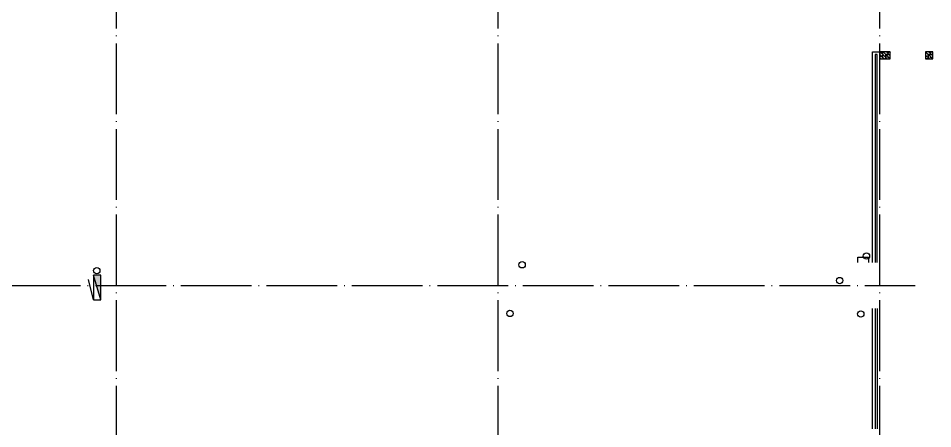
# Model space of a CAD drawing. Extents: x 6843040 to 15500510, y -6507076 to -4940511.
# Drawn here: x 8472879 to 8498762, y -5534552 to -5522953 of the extents above; entities that cross this region are included whole.
import ezdxf

# ---------------------------------------------------------------- set-up
doc = ezdxf.new("R2010")
doc.units = 0
doc.header["$LTSCALE"] = 1000
doc.header["$MEASUREMENT"] = 0
doc.linetypes.add('DOTE', pattern=[2.42, 2, -0.2, 0.02, -0.2])
for name, color, linetype in [('COLUMN', 10, 'Continuous'), ('DOTE', 8, 'DOTE'), ('EQUIP_消火栓', 7, 'Continuous'), ('FLOOR', 9, 'Continuous'), ('plan-1', 40, 'Continuous'), ('PUB_HATCH', 8, 'Continuous'), ('RAIL', 163, 'Continuous'), ('S_SURFACE', 6, 'Continuous'), ('VPIPE-消防', 1, 'Continuous'), ('VPIPE-给水', 3, 'Continuous'), ('VPIPE-雨水', 4, 'Continuous'), ('建筑细线', 5, 'Continuous')]:
    doc.layers.add(name, color=color, linetype=linetype)

# ---------------------------------------------------------------- blocks, each defined once
blk = doc.blocks.new('3~4构造柱')
at = {"layer": 'PUB_HATCH'}
h = blk.add_hatch(dxfattribs=at)
h.set_pattern_fill('钢筋混凝土', color=256, scale=25, angle=90, style=0)
h.set_pattern_definition([(134.999998, (-1312675.3, -21207.186), (-44.194175, -44.194172), []), (140, (-1312675.3, -21207.19), (15.68804, 179.315045), [18.75, -206.25]), (85, (-1312675.3, -21207.19), (-188.048035, -34.68783), [15, -165]), (190.4514, (-1312674, -21192.24), (-172.35988, 144.62735), [15.93505, -175.28553]), (136.1842, (-1312725.3, -21207.19), (41.37976, 266.81026), [28.125, -309.375]), (186.6356, (-1312721.85, -21184.95), (-243.52946, 233.66568), [23.90257, -262.92825]), (81.1842, (-1312725.3, -21207.19), (-243.52964, 233.6655), [22.5, -247.5]), (111, (-1312712.8, -21182.19), (100.65473, 149.22676), [18.75, -206.25]), (56, (-1312712.8, -21182.19), (-181.28751, 60.82884), [15, -165]), (161.4514, (-1312704.41, -21169.75), (-80.63262, 210.05566), [15.93505, -175.28553]), (127.499998, (-1312675.3, -21207.186), (-83.223463, 3.039967), [0, -163, 0, -167.5, 0, -165.625]), (97.499998, (-1312675.3, -21207.19), (-98.602926, 65.767388), [0, -95.5, 0, -159.25, 0, -63.125]), (57.499998, (-1312675.3, -21262.936), (5.638722, 133.455609), [0, -62.5, 0, -195, 0, -258.75]), (47.499998, (-1312675.3, -21287.94), (-25.02624, 145.796543), [0, -81.25, 0, -129.5, 0, -183.75])])
edge = h.paths.add_edge_path()
edge.add_line((-1006259, 246274), (-1006559, 246274))
edge.add_line((-1006259, 246274), (-1006259, 246474))
edge.add_line((-1006259, 246474), (-1006559, 246474))
edge.add_line((-1006559, 246474), (-1006559, 246274))
h = blk.add_hatch(dxfattribs=at)
h.set_pattern_fill('钢筋混凝土', color=256, scale=25, angle=90, style=0)
h.set_pattern_definition([(134.999998, (-1311475.28, -21207.186), (-44.194175, -44.194172), []), (140, (-1311475.28, -21207.19), (15.68804, 179.315045), [18.75, -206.25]), (85, (-1311475.28, -21207.19), (-188.048035, -34.68783), [15, -165]), (190.4514, (-1311473.97, -21192.24), (-172.35988, 144.62735), [15.93505, -175.28553]), (136.1842, (-1311525.28, -21207.19), (41.37976, 266.81026), [28.125, -309.375]), (186.6356, (-1311521.83, -21184.95), (-243.52946, 233.66568), [23.90257, -262.92825]), (81.1842, (-1311525.28, -21207.19), (-243.52964, 233.6655), [22.5, -247.5]), (111, (-1311512.78, -21182.19), (100.65473, 149.22676), [18.75, -206.25]), (56, (-1311512.78, -21182.19), (-181.28751, 60.82884), [15, -165]), (161.4514, (-1311504.39, -21169.75), (-80.63262, 210.05566), [15.93505, -175.28553]), (127.499998, (-1311475.28, -21207.186), (-83.223463, 3.039967), [0, -163, 0, -167.5, 0, -165.625]), (97.499998, (-1311475.28, -21207.19), (-98.602926, 65.767388), [0, -95.5, 0, -159.25, 0, -63.125]), (57.499998, (-1311475.28, -21262.936), (5.638722, 133.455609), [0, -62.5, 0, -195, 0, -258.75]), (47.499998, (-1311475.28, -21287.94), (-25.02624, 145.796543), [0, -81.25, 0, -129.5, 0, -183.75])])
edge = h.paths.add_edge_path()
edge.add_line((-1005059, 246274), (-1005259, 246274))
edge.add_line((-1005059, 246274), (-1005059, 246474))
edge.add_line((-1005059, 246474), (-1005259, 246474))
edge.add_line((-1005259, 246474), (-1005259, 246274))
at = {"layer": 'COLUMN'}
for points in [[(-1006559, 246274), (-1006259, 246274), (-1006259, 246474), (-1006559, 246474)], [(-1005259, 246274), (-1005059, 246274), (-1005059, 246474), (-1005259, 246474)]]:
    blk.add_lwpolyline(points, close=True, dxfattribs=at)
blk = doc.blocks.new('$TWTSYS$00000508')
for p, q in [((-0.5, 0.5), (0.324, 1.224)), ((-0.5, 0.5), (-0.5, -0.5)), ((-0.5, -0.5), (0.5, 0.5)), ((0.5, 0.5), (-0.5, 0.5)), ((0.5, -0.5), (0.5, 0.5)), ((-0.5, -0.5), (0.5, -0.5))]:
    blk.add_line(p, q)
blk.add_solid([(0.5, -0.5), (0.5, 0.5), (-0.5, -0.5)])
blk = doc.blocks.new('三、四层排水消防0922')
at = {"layer": 'VPIPE-消防'}
blk.add_circle((8475101, -5530085), 90, dxfattribs=at)
at = {"layer": 'VPIPE-给水'}
for centre in [(8487141, -5529920), (8486797, -5531295)]:
    blk.add_circle(centre, 90, dxfattribs=at)
at = {"layer": 'VPIPE-雨水'}
for centre in [(8496887, -5529673), (8496130, -5530365), (8496725, -5531309)]:
    blk.add_circle(centre, 90, dxfattribs=at)
at = {"layer": 'EQUIP_消火栓', "xscale": 700, "yscale": 200, "zscale": 700, "rotation": 89.99999499104365}
blk.add_blockref('$TWTSYS$00000508', (8475112, -5530565), dxfattribs=at)

msp = doc.modelspace()

# ---------------------------------------------------------------- linework, layer by layer
at = {"layer": 'DOTE'}
for p, q in [((8475661.7, -5554702), (8475661.7, -5485702.5)), ((8486461.7, -5554702), (8486461.7, -5485702.5)), ((8497261.7, -5554702), (8497261.7, -5485702.5)), ((8366161.7, -5530502), (8498261.7, -5530502))]:
    msp.add_line(p, q, dxfattribs=at)
at = {"layer": 'FLOOR'}
for points in [[(8497061.7, -5529852.5), (8497061.7, -5523901.8), (8497261.7, -5523901.8)], [(8497061.7, -5534552), (8497061.7, -5531152.5)]]:
    msp.add_lwpolyline(points, dxfattribs=at)
at = {"layer": 'RAIL'}
for points in [[(8497191.7, -5529852.5), (8497191.7, -5523971.8), (8497131.7, -5523971.8), (8497131.7, -5529852.5)], [(8497131.7, -5531152.5), (8497131.7, -5534552)], [(8497191.7, -5531152.5), (8497191.7, -5534552)]]:
    msp.add_lwpolyline(points, dxfattribs=at)
at = {"layer": 'S_SURFACE'}
msp.add_lwpolyline([(8496645, -5529852), (8496645, -5529702), (8496945, -5529702), (8496945, -5529852)], dxfattribs=at)

# ---------------------------------------------------------------- block references
at = {"layer": 'plan-1'}
msp.add_blockref('三、四层排水消防0922', (0, 0), dxfattribs=at)
at = {"layer": '建筑细线'}
msp.add_blockref('3~4构造柱', (9503820.7, -5770376.6), dxfattribs=at)

doc.saveas('drawing.dxf')
